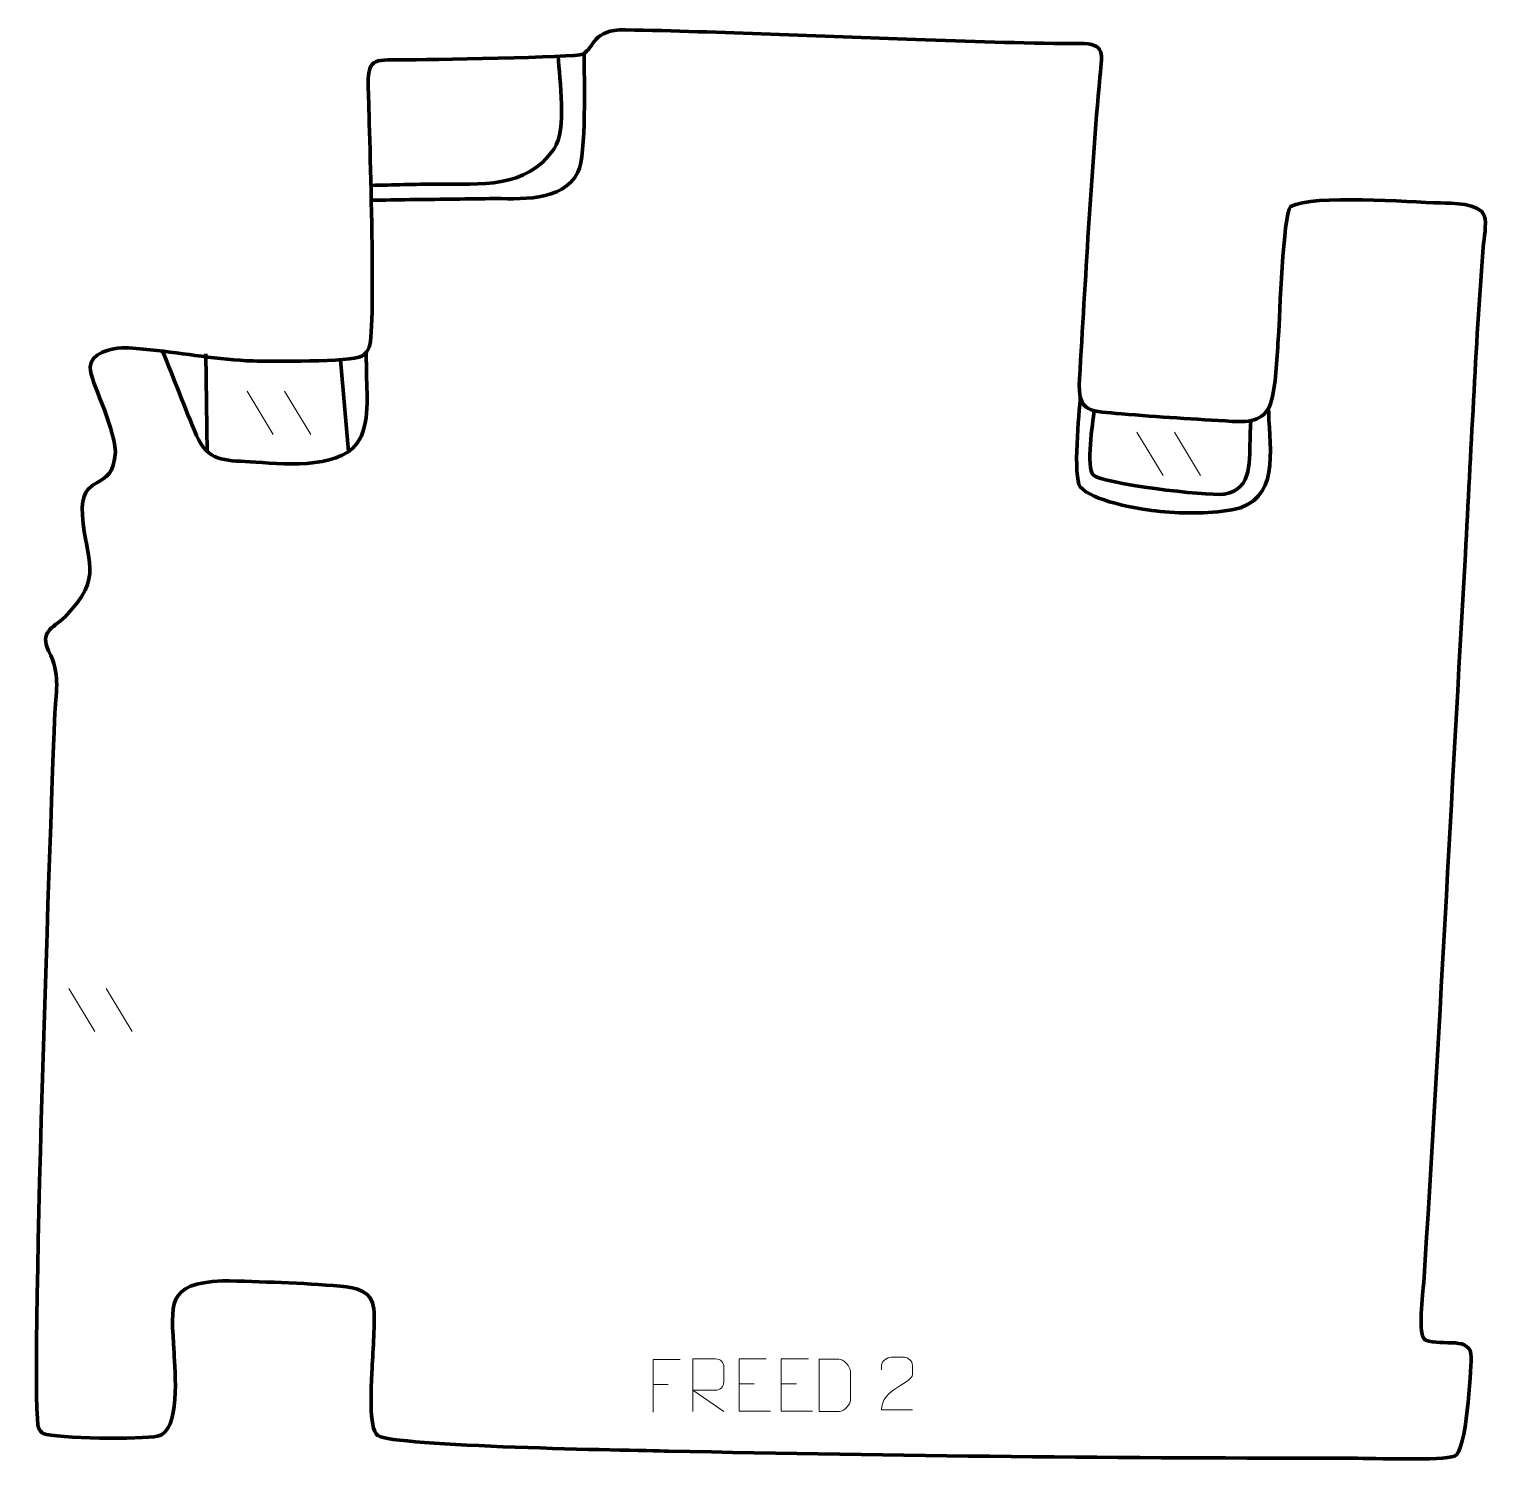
# Model space of a CAD drawing. Header units: millimetres. Extents: x -681 to 11, y 129 to 808.
import ezdxf

# ---------------------------------------------------------------- set-up
doc = ezdxf.new("R2010")
doc.units = ezdxf.units.MM
doc.header["$MEASUREMENT"] = 0
doc.layers.add('layer 1', color=7, linetype='Continuous', plot=False)
doc.layers.add('layer 2', color=7, linetype='Continuous')
doc.layers.add('layer 3', color=7, linetype='Continuous')

msp = doc.modelspace()

# ---------------------------------------------------------------- linework, layer by layer
at = {"layer": 'layer 1', "color": 250, "lineweight": 9}
for points in [[(-577.274, 636.3381), (-577.274, 636.3381), (-564.9097, 615.7938), (-564.9097, 615.7938)], [(-559.5441, 636.3381), (-559.5441, 636.3381), (-547.1798, 615.7938), (-547.1798, 615.7938)], [(-155.0621, 616.8482), (-155.0621, 616.8482), (-142.6978, 596.3039), (-142.6978, 596.3039)], [(-137.3322, 616.8482), (-137.3322, 616.8482), (-124.9679, 596.3039), (-124.9679, 596.3039)], [(-662.0077, 352.9556), (-662.0077, 352.9556), (-649.6434, 332.4113), (-649.6434, 332.4113)], [(-644.2778, 352.9556), (-644.2778, 352.9556), (-631.9135, 332.4113), (-631.9135, 332.4113)], [(-384.7089, 164.9595), (-384.7089, 164.9595), (-377.5408, 164.9595), (-377.5408, 164.9595)], [(-343.843, 165.3624), (-343.843, 165.3624), (-336.6749, 165.3624), (-336.6749, 165.3624)], [(-323.843, 165.3624), (-323.843, 165.3624), (-316.6749, 165.3624), (-316.6749, 165.3624)]]:
    msp.add_open_spline(points, degree=3, dxfattribs=at)
for points, knots in [([(-371.8349, 176.8392), (-371.8349, 176.8392), (-384.7089, 176.8392), (-384.7089, 176.8392), (-384.7089, 176.8392), (-384.7089, 176.8392), (-384.7089, 151.8856), (-384.7089, 151.8856)], [0, 0, 0, 0, 0.33333333, 0.33333333, 0.33333333, 0.33333333, 1, 1, 1, 1]), ([(-365.785, 152.1536), (-365.785, 152.1536), (-365.785, 177.1071), (-365.785, 177.1071), (-365.785, 177.1071), (-362.1902, 177.1071), (-358.5947, 177.1071), (-354.9995, 177.1071), (-354.9995, 177.1071), (-352.6742, 177.0694), (-351.1169, 175.5794), (-351.121, 173.213), (-351.121, 173.213), (-351.1214, 171.1775), (-351.1214, 168.1181), (-351.121, 166.0821), (-351.121, 166.0821), (-351.1275, 164.2066), (-352.9398, 162.2648), (-354.9493, 162.2457), (-354.9493, 162.2457), (-354.9493, 162.2457), (-365.785, 162.2457), (-365.785, 162.2457), (-365.785, 162.2457), (-365.785, 162.2457), (-351.1303, 152.1536), (-351.1303, 152.1536)], [0, 0, 0, 0, 0.125, 0.125, 0.125, 0.125, 0.25, 0.25, 0.25, 0.25, 0.375, 0.375, 0.375, 0.375, 0.5, 0.5, 0.5, 0.5, 0.625, 0.625, 0.625, 0.625, 0.75, 0.75, 0.75, 0.75, 1, 1, 1, 1]), ([(-330.9691, 177.2421), (-330.9691, 177.2421), (-343.843, 177.2421), (-343.843, 177.2421), (-343.843, 177.2421), (-343.843, 177.2421), (-343.843, 152.2885), (-343.843, 152.2885), (-343.843, 152.2885), (-343.843, 152.2885), (-328.9772, 152.2885), (-328.9772, 152.2885)], [0, 0, 0, 0, 0.25, 0.25, 0.25, 0.25, 0.5, 0.5, 0.5, 0.5, 1, 1, 1, 1]), ([(-310.9691, 177.2421), (-310.9691, 177.2421), (-323.843, 177.2421), (-323.843, 177.2421), (-323.843, 177.2421), (-323.843, 177.2421), (-323.843, 152.2885), (-323.843, 152.2885), (-323.843, 152.2885), (-323.843, 152.2885), (-308.9772, 152.2885), (-308.9772, 152.2885)], [0, 0, 0, 0, 0.25, 0.25, 0.25, 0.25, 0.5, 0.5, 0.5, 0.5, 1, 1, 1, 1]), ([(-305.8471, 152.1785), (-303.5153, 152.1789), (-298.5651, 152.1549), (-296.2336, 152.1546), (-296.2336, 152.1546), (-294.3086, 152.0492), (-290.99, 155.5908), (-291.0012, 157.6081), (-291.0012, 157.6081), (-291.0016, 163.3782), (-291.0016, 165.5479), (-291.0012, 171.3172), (-291.0012, 171.3172), (-291.0055, 173.4553), (-294.38, 177.1154), (-296.5324, 177.1019), (-296.5324, 177.1019), (-298.8581, 177.1019), (-303.5824, 177.1019), (-305.9085, 177.1019), (-305.9085, 177.1019), (-305.9081, 171.355), (-305.8468, 157.9258), (-305.8471, 152.1785)], [0, 0, 0, 0, 0.14285714, 0.14285714, 0.14285714, 0.14285714, 0.28571429, 0.28571429, 0.28571429, 0.28571429, 0.42857143, 0.42857143, 0.42857143, 0.42857143, 0.57142857, 0.57142857, 0.57142857, 0.57142857, 0.71428571, 0.71428571, 0.71428571, 0.71428571, 1, 1, 1, 1]), ([(-261.5962, 152.937), (-266.5106, 152.9373), (-271.425, 152.9373), (-276.3391, 152.937), (-276.3391, 152.937), (-276.3391, 162.8693), (-261.6881, 165.5105), (-261.5962, 169.8208), (-261.5962, 169.8208), (-261.5965, 171.2449), (-261.5965, 172.6686), (-261.5962, 174.0919), (-261.5962, 174.0919), (-261.6131, 176.169), (-263.7359, 177.8938), (-265.4069, 177.9111), (-265.4069, 177.9111), (-267.4801, 177.9107), (-269.553, 177.9107), (-271.6254, 177.9111), (-271.6254, 177.9111), (-273.4475, 177.9276), (-276.2722, 176.1355), (-276.3391, 174.0419), (-276.3391, 174.0419), (-276.3391, 174.0419), (-276.3391, 171.9871), (-276.3391, 171.9871)], [0, 0, 0, 0, 0.125, 0.125, 0.125, 0.125, 0.25, 0.25, 0.25, 0.25, 0.375, 0.375, 0.375, 0.375, 0.5, 0.5, 0.5, 0.5, 0.625, 0.625, 0.625, 0.625, 0.75, 0.75, 0.75, 0.75, 1, 1, 1, 1])]:
    msp.add_open_spline(points, degree=3, knots=knots, dxfattribs=at)
at = {"layer": 'layer 2', "color": 142, "lineweight": 158}
for points, knots in [([(-417.3813, 796.6086), (-417.4665, 785.2577), (-416.2301, 748.5569), (-420.3436, 740.2593), (-420.3436, 740.2593), (-427.6502, 725.5208), (-448.393, 727.81), (-462.1954, 727.6404), (-462.1954, 727.6404), (-474.8549, 727.398), (-487.517, 727.319), (-500.1777, 727.148), (-500.1777, 727.148), (-506.2586, 727.0547), (-512.3397, 726.9643), (-518.4207, 726.8815)], [0, 0, 0, 0, 0.2, 0.2, 0.2, 0.2, 0.4, 0.4, 0.4, 0.4, 0.6, 0.6, 0.6, 0.6, 1, 1, 1, 1]), ([(-429.7191, 795.1593), (-429.0435, 784.0286), (-425.575, 760.4693), (-431.6554, 751.2614), (-431.6554, 751.2614), (-445.1573, 731.9616), (-466.5415, 734.649), (-487.2253, 734.5198), (-487.2253, 734.5198), (-497.6736, 734.4546), (-508.1312, 734.1468), (-518.5778, 733.9021)], [0, 0, 0, 0, 0.25, 0.25, 0.25, 0.25, 0.5, 0.5, 0.5, 0.5, 1, 1, 1, 1]), ([(-617.4624, 655.2677), (-612.0067, 642.0192), (-606.8629, 628.3013), (-601.288, 615.1913), (-601.288, 615.1913), (-596.0872, 602.9611), (-588.1813, 603.498), (-576.0306, 602.7825), (-576.0306, 602.7825), (-561.8861, 601.9164), (-534.7793, 598.747), (-525.2338, 611.4757), (-525.2338, 611.4757), (-518.6237, 620.2903), (-520.7007, 635.6861), (-520.7541, 646.448), (-520.7541, 646.448), (-520.7677, 649.1958), (-520.7749, 651.9438), (-520.7846, 654.6916)], [0, 0, 0, 0, 0.16666667, 0.16666667, 0.16666667, 0.16666667, 0.33333333, 0.33333333, 0.33333333, 0.33333333, 0.5, 0.5, 0.5, 0.5, 0.66666667, 0.66666667, 0.66666667, 0.66666667, 1, 1, 1, 1]), ([(-181.9444, 633.5042), (-182.4713, 626.277), (-185.5701, 595.3703), (-181.981, 590.9124), (-181.981, 590.9124), (-176.7093, 584.3642), (-154.8636, 580.3952), (-146.314, 579.4656), (-146.314, 579.4656), (-134.3909, 578.1693), (-121.8727, 578.0272), (-110.0152, 579.9627), (-110.0152, 579.9627), (-86.9373, 584.2531), (-92.0957, 608.1549), (-92.5501, 625.9435), (-92.5501, 625.9435), (-92.5697, 626.7113), (-92.5876, 627.4791), (-92.605, 628.2469)], [0, 0, 0, 0, 0.16666667, 0.16666667, 0.16666667, 0.16666667, 0.33333333, 0.33333333, 0.33333333, 0.33333333, 0.5, 0.5, 0.5, 0.5, 0.66666667, 0.66666667, 0.66666667, 0.66666667, 1, 1, 1, 1]), ([(-175.3433, 626.9674), (-176.0731, 621.4668), (-179.364, 600.0055), (-175.6415, 596.4109), (-175.6415, 596.4109), (-171.5769, 592.4861), (-122.0867, 586.4275), (-114.1859, 587.3831), (-114.1859, 587.3831), (-114.1859, 587.3831), (-113.5395, 587.4613), (-113.5395, 587.4613), (-113.5395, 587.4613), (-99.8914, 589.7008), (-101.7541, 604.1584), (-101.3514, 615.176), (-101.3514, 615.176), (-101.299, 616.6109), (-101.247, 618.0458), (-101.1933, 619.4806), (-101.1933, 619.4806), (-101.1933, 619.4806), (-101.0532, 622.3106), (-101.0532, 622.3106)], [0, 0, 0, 0, 0.14285714, 0.14285714, 0.14285714, 0.14285714, 0.28571429, 0.28571429, 0.28571429, 0.28571429, 0.42857143, 0.42857143, 0.42857143, 0.42857143, 0.57142857, 0.57142857, 0.57142857, 0.57142857, 0.71428571, 0.71428571, 0.71428571, 0.71428571, 1, 1, 1, 1])]:
    msp.add_open_spline(points, degree=3, knots=knots, dxfattribs=at)
for points in [[(-596.8619, 653.9271), (-596.8619, 653.9271), (-596.3787, 607.2168), (-596.3787, 607.2168)], [(-533.0107, 651.2151), (-533.0107, 651.2151), (-529.2919, 607.7052), (-529.2919, 607.7052)]]:
    msp.add_open_spline(points, degree=3, dxfattribs=at)
at = {"layer": 'layer 3', "color": 242, "lineweight": 158}
msp.add_open_spline([(-503.4452, 793.4817), (-493.6976, 793.5278), (-420.8458, 794.6485), (-418.172, 796.1169), (-418.172, 796.1169), (-412.1463, 799.426), (-413.5746, 808.0314), (-397.7885, 807.7165), (-397.7885, 807.7165), (-352.043, 806.8042), (-305.8691, 804.5934), (-260.0733, 803.1831), (-260.0733, 803.1831), (-234.7685, 802.3793), (-210.4014, 801.1793), (-185.001, 801.2805), (-185.001, 801.2805), (-170.2089, 801.3395), (-171.3273, 798.9149), (-172.6368, 785.1814), (-172.6368, 785.1814), (-177.0179, 738.0012), (-179.3864, 689.4704), (-182.3723, 642.0967), (-182.3723, 642.0967), (-183.4251, 625.3935), (-176.7101, 626.8393), (-162.2785, 625.5384), (-162.2785, 625.5384), (-145.1215, 623.9918), (-127.1347, 623.0323), (-109.8804, 621.9635), (-109.8804, 621.9635), (-101.2337, 621.4279), (-93.6575, 622.3564), (-91.174, 631.9869), (-91.174, 631.9869), (-88.866, 640.9366), (-88.6406, 653.2187), (-87.8714, 662.6465), (-87.8714, 662.6465), (-87.3807, 671.5715), (-85.6648, 719.7337), (-82.269, 723.8723), (-82.269, 723.8723), (-70.636, 729.803), (-26.5573, 725.902), (-10.9843, 725.5836), (-10.9843, 725.5836), (-5.9693, 725.4811), (7.932, 725.5157), (9.7651, 719.5917), (9.7651, 719.5917), (10.9693, 715.7001), (9.7112, 708.7763), (9.1963, 704.6293), (9.1963, 704.6293), (5.5436, 656.2036), (3.5261, 607.4611), (0.7612, 558.9587), (0.7612, 558.9587), (-5.8179, 443.8125), (-11.6394, 328.4517), (-18.9719, 213.3713), (-18.9719, 213.3713), (-19.2755, 208.6052), (-22.194, 188.1365), (-18.1693, 186.0519), (-18.1693, 186.0519), (-9.8213, 182.9114), (3.6986, 188.3602), (3.5307, 177.8123), (3.5307, 177.8123), (3.2096, 170.6729), (1.538, 133.3619), (-4.3992, 130.9986), (-4.3992, 130.9986), (-9.955, 128.7871), (-43.1604, 129.9896), (-52.1796, 129.9954), (-52.1796, 129.9954), (-160.3452, 130.0798), (-269.2066, 131.0656), (-377.3207, 133.4084), (-377.3207, 133.4084), (-394.7637, 133.7846), (-507.9007, 135.5782), (-515.3594, 140.7861), (-515.3594, 140.7861), (-519.8828, 143.9445), (-518.3186, 165.5274), (-518.1195, 170.7423), (-518.1195, 170.7423), (-517.7664, 179.9952), (-516.6461, 191.8105), (-517.1863, 200.8322), (-517.1863, 200.8322), (-518.0393, 209.563), (-525.5235, 210.8276), (-533.049, 211.6244), (-533.049, 211.6244), (-551.2504, 213.2641), (-570.7475, 213.7407), (-589.0771, 214.2516), (-589.0771, 214.2516), (-615.946, 212.6668), (-613.2769, 203.8758), (-612.0402, 180.0846), (-612.0402, 180.0846), (-611.6005, 171.6258), (-608.7649, 142.7075), (-619.9108, 140.4351), (-619.9108, 140.4351), (-627.2363, 138.9416), (-667.7479, 139.2402), (-674.1845, 141.7734), (-674.1845, 141.7734), (-674.9735, 142.2742), (-675.6393, 143.0511), (-676.1978, 144.0545), (-676.1978, 144.0545), (-680.779, 152.284), (-669.8455, 452.9842), (-668.6473, 483.4602), (-668.6473, 483.4602), (-667.9225, 495.8319), (-665.9531, 501.2661), (-671.5253, 513.071), (-671.5253, 513.071), (-675.7756, 522.0751), (-670.1517, 523.381), (-663.6588, 529.2457), (-663.6588, 529.2457), (-644.8465, 548.9081), (-653.8964, 554.9587), (-655.5423, 577.383), (-655.5423, 577.383), (-657.115, 598.8121), (-640.6775, 587.1582), (-639.8791, 607.5105), (-639.8791, 607.5105), (-640.8481, 621.9706), (-651.6988, 640.0102), (-651.8167, 647.7173), (-651.8167, 647.7173), (-651.9144, 654.1021), (-641.9497, 656.6342), (-636.7817, 656.7931), (-636.7817, 656.7931), (-632.382, 656.9285), (-627.6706, 656.2902), (-623.2747, 655.8642), (-623.2747, 655.8642), (-606.498, 654.343), (-591.395, 651.085), (-574.4358, 650.6207), (-574.4358, 650.6207), (-566.1404, 650.4659), (-528.0953, 650.0462), (-522.9753, 652.8351), (-522.9753, 652.8351), (-521.2359, 653.7826), (-520.108, 655.3281), (-519.3913, 657.2124), (-519.3913, 657.2124), (-516.04, 666.0238), (-519.4335, 764.1458), (-519.8439, 779.5121), (-519.8439, 779.5121), (-520.2371, 794.2368), (-517.685, 793.4689), (-503.9353, 793.4813), (-503.9353, 793.4813), (-503.9353, 793.4813), (-503.4452, 793.4817), (-503.4452, 793.4817)], degree=3, knots=[0, 0, 0, 0, 0.02222222, 0.02222222, 0.02222222, 0.02222222, 0.04444444, 0.04444444, 0.04444444, 0.04444444, 0.06666667, 0.06666667, 0.06666667, 0.06666667, 0.08888889, 0.08888889, 0.08888889, 0.08888889, 0.11111111, 0.11111111, 0.11111111, 0.11111111, 0.13333333, 0.13333333, 0.13333333, 0.13333333, 0.15555556, 0.15555556, 0.15555556, 0.15555556, 0.17777778, 0.17777778, 0.17777778, 0.17777778, 0.2, 0.2, 0.2, 0.2, 0.22222222, 0.22222222, 0.22222222, 0.22222222, 0.24444444, 0.24444444, 0.24444444, 0.24444444, 0.26666667, 0.26666667, 0.26666667, 0.26666667, 0.28888889, 0.28888889, 0.28888889, 0.28888889, 0.31111111, 0.31111111, 0.31111111, 0.31111111, 0.33333333, 0.33333333, 0.33333333, 0.33333333, 0.35555556, 0.35555556, 0.35555556, 0.35555556, 0.37777778, 0.37777778, 0.37777778, 0.37777778, 0.4, 0.4, 0.4, 0.4, 0.42222222, 0.42222222, 0.42222222, 0.42222222, 0.44444444, 0.44444444, 0.44444444, 0.44444444, 0.46666667, 0.46666667, 0.46666667, 0.46666667, 0.48888889, 0.48888889, 0.48888889, 0.48888889, 0.51111111, 0.51111111, 0.51111111, 0.51111111, 0.53333333, 0.53333333, 0.53333333, 0.53333333, 0.55555556, 0.55555556, 0.55555556, 0.55555556, 0.57777778, 0.57777778, 0.57777778, 0.57777778, 0.6, 0.6, 0.6, 0.6, 0.62222222, 0.62222222, 0.62222222, 0.62222222, 0.64444444, 0.64444444, 0.64444444, 0.64444444, 0.66666667, 0.66666667, 0.66666667, 0.66666667, 0.68888889, 0.68888889, 0.68888889, 0.68888889, 0.71111111, 0.71111111, 0.71111111, 0.71111111, 0.73333333, 0.73333333, 0.73333333, 0.73333333, 0.75555556, 0.75555556, 0.75555556, 0.75555556, 0.77777778, 0.77777778, 0.77777778, 0.77777778, 0.8, 0.8, 0.8, 0.8, 0.82222222, 0.82222222, 0.82222222, 0.82222222, 0.84444444, 0.84444444, 0.84444444, 0.84444444, 0.86666667, 0.86666667, 0.86666667, 0.86666667, 0.88888889, 0.88888889, 0.88888889, 0.88888889, 0.91111111, 0.91111111, 0.91111111, 0.91111111, 0.93333333, 0.93333333, 0.93333333, 0.93333333, 0.95555556, 0.95555556, 0.95555556, 0.95555556, 1, 1, 1, 1], dxfattribs=at)

doc.saveas('drawing.dxf')
